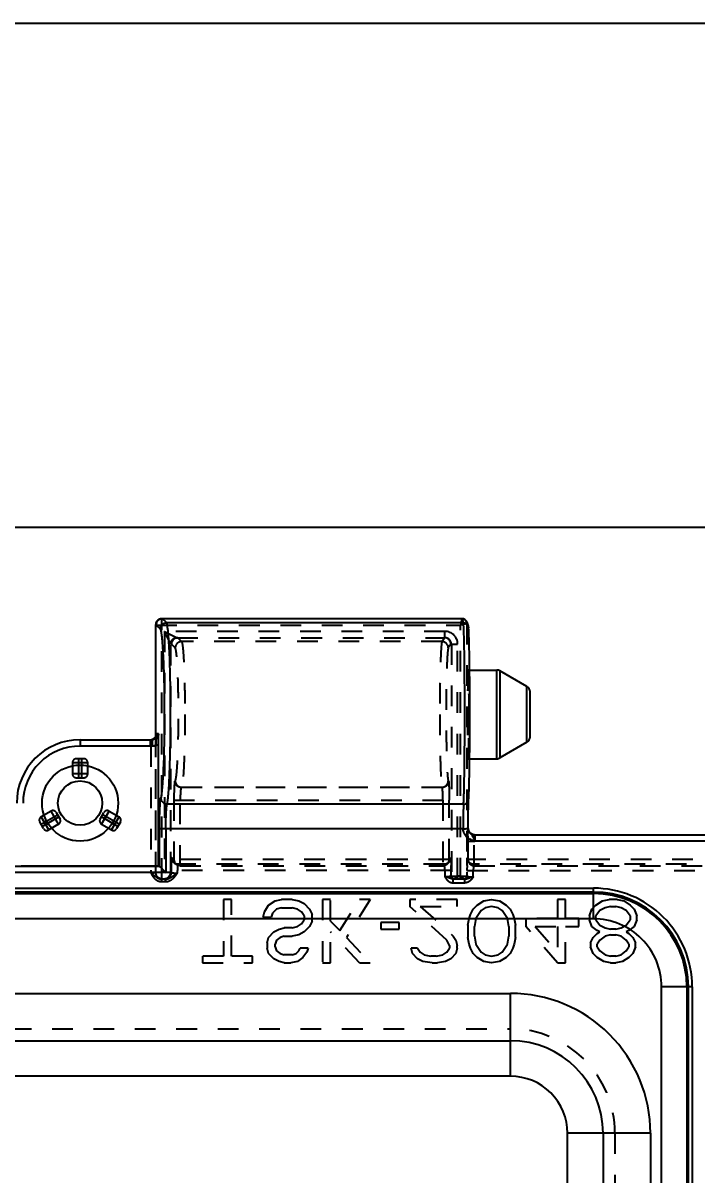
# Model space of a CAD drawing. Header units: millimetres. Extents: x 564 to 2602, y -1989 to 1042.
# Drawn here: x 732.8 to 785.9, y 102.4 to 193.3 of the extents above; entities that cross this region are included whole.
import ezdxf

# ---------------------------------------------------------------- set-up
doc = ezdxf.new("R2010")
doc.units = ezdxf.units.MM
doc.header["$LTSCALE"] = 16.335
doc.header["$PDMODE"] = 3
doc.header["$PDSIZE"] = 0.3125
doc.linetypes.add('HIDDEN', pattern=[0.2, 0.1, -0.1])
doc.layers.get('0').update_dxf_attribs({"linetype": 'CONTINUOUS'})
doc.layers.get('Defpoints').update_dxf_attribs({"linetype": 'CONTINUOUS'})
doc.layers.add('DEFAULT_2', color=8, linetype='HIDDEN')
doc.styles.get("Standard").update_dxf_attribs({"font": 'txt', "width": 0.8})
doc.dimstyles.get("Standard").update_dxf_attribs({"dimtxt": 0.15625, "dimasz": 0.1875, "dimexe": 0.125, "dimexo": 0.0625, "dimtad": 0, "dimtih": 1, "dimtoh": 1, "dimdsep": 46, "dimtxsty": 'Standard', "dimcen": 0.09, "dimadec": 0, "dimazin": 0, "dimtp": 0.01, "dimtm": 0.01, "dimtfac": 1, "dimtofl": 0, "dimtmove": 0, "dimatfit": 3, "dimfxl": 0, "dimtolj": 1, "dimarcsym": 0})

# ---------------------------------------------------------------- blocks, each defined once
blk = doc.blocks.new('*D2')
at = {"color": 6, "lineweight": -2}
for p, q in [((673.079, 117.248), (673.079, 153.494)), ((678.079, 153.494), (710.615, 153.494)), ((893.427, 153.494), (730.615, 153.494)), ((898.427, 117.248), (898.427, 153.494))]:
    blk.add_line(p, q, dxfattribs=at)
at = {"color": 6}
for points in [[(678.079, 154.327), (678.079, 152.661), (673.079, 153.494)], [(893.427, 154.327), (893.427, 152.661), (898.427, 153.494)]]:
    blk.add_solid(points, dxfattribs=at)
at = {"layer": 'Defpoints', "color": 0}
for p in [(673.079, 153.494), (673.079, 117.248), (898.427, 117.248)]:
    blk.add_point(p, dxfattribs=at)
at = {"color": 4, "insert": (720.615, 153.494), "char_height": 5, "attachment_point": 5}
blk.add_mtext('\\A1;225.35', dxfattribs=at)

msp = doc.modelspace()

# ---------------------------------------------------------------- linework, layer by layer
at = {"color": 7, "linetype": 'Continuous'}
for p, q in [((743.202, 145.796), (743.202, 136.996)), ((743.251, 145.796), (743.202, 145.796)), ((743.255, 145.794), (743.561, 145.489)), ((767.379, 146.293), (743.701, 146.296)), ((744.06, 145.988), (743.755, 146.293)), ((744.06, 145.988), (767.481, 145.988)), ((767.379, 146.293), (767.481, 145.988)), ((767.759, 146.02), (767.86, 145.715)), ((767.977, 142.248), (770.119, 142.248)), ((770.119, 135.248), (770.119, 142.248)), ((770.369, 142.181), (770.369, 135.315)), ((772.503, 140.949), (770.369, 142.181)), ((772.503, 136.547), (772.503, 140.949)), ((772.753, 136.98), (772.753, 140.516)), ((743.28, 137.248), (743.449, 137.248)), ((743.449, 126.79), (743.449, 137.248)), ((737.253, 136.748), (737.253, 136.248)), ((737.253, 136.748), (742.951, 136.748)), ((742.951, 136.248), (742.951, 136.748)), ((772.503, 136.547), (770.369, 135.315)), ((742.951, 136.248), (737.253, 136.248)), ((767.977, 135.248), (770.119, 135.248)), ((767.899, 132.024), (767.899, 132.028)), ((767.501, 131.669), (744.118, 131.669)), ((743.516, 126.765), (743.516, 129.717)), ((767.468, 129.717), (743.516, 129.717)), ((744.015, 129.717), (744.015, 126.265)), ((767.87, 129.702), (767.868, 129.744)), ((767.946, 129.477), (767.899, 129.571)), ((768.02, 129.387), (767.946, 129.477)), ((768.12, 129.313), (768.02, 129.387)), ((768.242, 129.264), (768.12, 129.313)), ((768.366, 129.248), (768.242, 129.264)), ((768.364, 129.248), (803.641, 129.248)), ((804.139, 128.748), (768.383, 128.748)), ((682.753, 126.765), (743.515, 126.765)), ((732.608, 126.79), (743.449, 126.79)), ((743.449, 126.809), (743.515, 126.765)), ((744.015, 126.265), (682.753, 126.265)), ((682.753, 125.033), (777.753, 125.033)), ((777.753, 124.733), (682.753, 124.733)), ((682.753, 124.611), (777.753, 124.611)), ((777.753, 122.614), (777.753, 125.033)), ((777.753, 122.614), (682.753, 122.614)), ((783.119, 12.248), (783.119, 117.248)), ((785.537, 117.248), (783.119, 117.248)), ((785.116, 117.248), (785.116, 12.248)), ((785.238, 12.248), (785.238, 117.248)), ((785.537, 117.248), (785.537, 12.248)), ((689.303, 116.736), (771.203, 116.736)), ((771.203, 110.198), (771.203, 116.736)), ((689.303, 113), (771.203, 113)), ((771.203, 110.198), (689.303, 110.198)), ((775.703, 23.798), (775.703, 105.698)), ((782.241, 105.698), (775.703, 105.698)), ((778.505, 105.698), (778.505, 23.798)), ((782.241, 105.698), (782.241, 23.798))]:
    msp.add_line(p, q, dxfattribs=at)
msp.add_lwpolyline([(634.203, 193.293), (1256.991, 193.293), (1256.991, -60.969), (634.203, -60.969)], close=True)
for points in [[(767.868, 129.744), (767.87, 130.536), (767.875, 131.068), (767.882, 131.492), (767.889, 131.798), (767.897, 131.985), (767.899, 132.024)], [(767.898, 129.573), (767.876, 129.651), (767.875, 129.656)]]:
    msp.add_lwpolyline(points, dxfattribs=at)
for radius in [3, 1.75]:
    msp.add_circle((737.253, 131.748), radius, dxfattribs=at)
for centre, radius, start, end in [((743.702, 145.796), 0.5, 112.55851, 180.01407), ((743.751, 145.796), 0.5, 90.04218, 180.04156), ((767.377, 145.894), 0.402, 18.33197, 30.99404), ((767.479, 145.588), 0.402, 18.36792, 29.24177), ((401.199, 138.76), 366.796, 359.44431, 0.50332), ((770.119, 141.748), 0.5, 60, 90), ((772.253, 140.516), 0.5, 0, 59.99503), ((742.701, 137.263), 0.579, 354.17465, 358.58759), ((737.253, 131.748), 5, 90, 180), ((742.688, 137.264), 0.592, 350.65654, 354.18136), ((772.253, 136.98), 0.5, 300.00497, 0), ((737.253, 131.748), 4.5, 89.99951, 180.00049), ((770.119, 135.748), 0.5, 270, 300), ((768.391, 129.746), 0.523, 190.20147, 206.37113), ((777.753, 117.248), 7.785, 359.99994, 90.00006), ((777.753, 117.248), 7.485, 0, 90), ((777.753, 117.248), 7.363, 0, 90), ((777.753, 117.248), 5.366, 359.99993, 90.00007), ((771.203, 105.698), 11.038, 359.99965, 90.00035), ((771.203, 105.698), 7.302, 0, 90), ((771.203, 105.698), 4.5, 359.99994, 90.00006)]:
    msp.add_arc(centre, radius, start, end, dxfattribs=at)
for points in [[(743.701, 146.296), (743.636, 146.296), (743.57, 146.283), (743.51, 146.258)], [(743.755, 146.293), (743.691, 146.293), (743.626, 146.28), (743.567, 146.256)], [(767.525, 146.268), (767.478, 146.286), (767.428, 146.296), (767.378, 146.296)], [(767.591, 146.233), (767.528, 146.272), (767.452, 146.293), (767.379, 146.293)], [(767.722, 146.101), (767.69, 146.154), (767.643, 146.201), (767.591, 146.233)], [(743.244, 137.062), (743.268, 137.121), (743.28, 137.185), (743.28, 137.248)], [(743.449, 136.38), (743.3, 136.295), (743.123, 136.248), (742.951, 136.248)], [(742.969, 136.785), (743.034, 136.812), (743.094, 136.853), (743.142, 136.903)], [(743.142, 136.903), (743.185, 136.949), (743.221, 137.004), (743.244, 137.062)]]:
    msp.add_open_spline(points, degree=3, dxfattribs=at)
for points, knots in [([(743.561, 145.489), (743.561, 145.551), (743.589, 145.681), (743.697, 145.852), (743.868, 145.959), (743.997, 145.988), (744.06, 145.988)], [0, 0, 0, 0, 0.242398, 0.500009, 0.757615, 1, 1, 1, 1]), ([(743.561, 145.488), (743.576, 145.473), (743.6, 145.413), (743.629, 145.301), (743.658, 145.135), (743.687, 144.919), (743.714, 144.653), (743.752, 144.206), (743.794, 143.543), (743.834, 142.636), (743.865, 141.604), (743.886, 140.48), (743.9, 138.904), (743.893, 137.33), (743.863, 135.809), (743.831, 134.785), (743.79, 133.89), (743.743, 133.149), (743.69, 132.589), (743.647, 132.278), (743.619, 132.158)], [0, 0, 0, 0, 0.005004, 0.013743, 0.026303, 0.042653, 0.062711, 0.086306, 0.14332, 0.211975, 0.290032, 0.375043, 0.464251, 0.643801, 0.728359, 0.805801, 0.873606, 0.929683, 0.972211, 1, 1, 1, 1]), ([(744.395, 138.748), (744.395, 139.204), (744.391, 140.1), (744.373, 141.403), (744.343, 142.612), (744.304, 143.68), (744.261, 144.466), (744.222, 144.997), (744.193, 145.313), (744.163, 145.57), (744.132, 145.767), (744.101, 145.899), (744.077, 145.969), (744.06, 145.988)], [0, 0, 0, 0, 0.188422, 0.370206, 0.538575, 0.687664, 0.812099, 0.863669, 0.907508, 0.94327, 0.970649, 0.989506, 1, 1, 1, 1]), ([(767.512, 145.644), (767.508, 145.722), (767.502, 145.823), (767.49, 145.938), (767.485, 145.975), (767.481, 145.988)], [0, 0, 0, 0, 0.67489, 0.881518, 1, 1, 1, 1]), ([(767.481, 145.988), (767.551, 145.988), (767.693, 145.95), (767.795, 145.845), (767.83, 145.785)], [0, 0, 0, 0, 0.500351, 1, 1, 1, 1]), ([(767.501, 131.669), (767.509, 131.785), (767.523, 132.077), (767.548, 132.879), (767.57, 134.239), (767.589, 136.191), (767.596, 138.413), (767.592, 140.67), (767.577, 142.724), (767.552, 144.359), (767.53, 145.284), (767.512, 145.644)], [0, 0, 0, 0, 0.024964, 0.062715, 0.172203, 0.316955, 0.481705, 0.649074, 0.801406, 0.922638, 1, 1, 1, 1]), ([(767.759, 146.02), (767.741, 146.074), (767.68, 146.178), (767.58, 146.246), (767.525, 146.268)], [0, 0, 0, 0, 0.488194, 1, 1, 1, 1]), ([(767.98, 141.982), (767.976, 142.46), (767.968, 143.141), (767.952, 143.996), (767.94, 144.514), (767.927, 144.939), (767.913, 145.266), (767.897, 145.514), (767.881, 145.655), (767.86, 145.715)], [0, 0, 0, 0, 0.384065, 0.546682, 0.686105, 0.800231, 0.887677, 0.948884, 1, 1, 1, 1]), ([(744.118, 131.669), (744.144, 131.789), (744.185, 132.096), (744.236, 132.648), (744.281, 133.373), (744.321, 134.251), (744.353, 135.258), (744.386, 136.771), (744.395, 137.946), (744.395, 138.748)], [0, 0, 0, 0, 0.052042, 0.130836, 0.234253, 0.359447, 0.50289, 0.660473, 1, 1, 1, 1]), ([(743.28, 137.248), (743.274, 137.221), (743.267, 137.159), (743.259, 137.097), (743.256, 137.062)], [0, 0, 0, 0, 0.439046, 1, 1, 1, 1]), ([(743.449, 137.187), (743.435, 137.07), (743.315, 136.837), (743.069, 136.748), (742.951, 136.748)], [0, 0, 0, 0, 0.500312, 1, 1, 1, 1]), ([(767.899, 132.028), (767.911, 132.178), (767.927, 132.559), (767.948, 133.247), (767.964, 134.156), (767.973, 134.832), (767.977, 135.202)], [0, 0, 0, 0, 0.141357, 0.360825, 0.650499, 1, 1, 1, 1]), ([(743.516, 129.717), (743.516, 129.994), (743.521, 130.516), (743.537, 131.139), (743.558, 131.57), (743.575, 131.82), (743.594, 132.01), (743.609, 132.116), (743.619, 132.157)], [0, 0, 0, 0, 0.339463, 0.640477, 0.765621, 0.869121, 0.947943, 1, 1, 1, 1]), ([(743.619, 132.157), (743.62, 132.033), (743.707, 131.833), (743.927, 131.699), (744.055, 131.67), (744.118, 131.669)], [0, 0, 0, 0, 0.491914, 0.753186, 1, 1, 1, 1]), ([(767.502, 131.669), (767.599, 131.669), (767.797, 131.742), (767.89, 131.931), (767.899, 132.024)], [0, 0, 0, 0, 0.508776, 1, 1, 1, 1]), ([(744.015, 129.717), (744.015, 129.938), (744.02, 130.356), (744.037, 130.854), (744.058, 131.199), (744.074, 131.399), (744.093, 131.551), (744.108, 131.636), (744.118, 131.669)], [0, 0, 0, 0, 0.339177, 0.639963, 0.764713, 0.867992, 0.94723, 1, 1, 1, 1]), ([(767.501, 131.669), (767.492, 131.585), (767.485, 131.351), (767.475, 130.921), (767.469, 130.355), (767.468, 129.938), (767.468, 129.717)], [0, 0, 0, 0, 0.130266, 0.358946, 0.660226, 1, 1, 1, 1]), ([(767.776, 129.057), (767.684, 129.14), (767.537, 129.345), (767.464, 129.593), (767.468, 129.717)], [0, 0, 0, 0, 0.500155, 1, 1, 1, 1]), ([(767.468, 129.717), (767.519, 129.721), (767.593, 129.725), (767.687, 129.731), (767.747, 129.734), (767.796, 129.737), (767.829, 129.739), (767.849, 129.741), (767.859, 129.742), (767.864, 129.743), (767.868, 129.743), (767.868, 129.744)], [0, 0, 0, 0, 0.381318, 0.554558, 0.705901, 0.830148, 0.922432, 0.955512, 0.979564, 0.994386, 1, 1, 1, 1]), ([(768.383, 128.748), (768.271, 128.769), (768.061, 128.866), (767.861, 128.981), (767.776, 129.057)], [0, 0, 0, 0, 0.500371, 1, 1, 1, 1]), ([(767.922, 129.513), (767.93, 129.498), (767.964, 129.438), (768.007, 129.385), (768.041, 129.347)], [0, 0, 0, 0, 0.256531, 1, 1, 1, 1]), ([(768.041, 129.347), (768.051, 129.336), (768.091, 129.293), (768.133, 129.251), (768.16, 129.217)], [0, 0, 0, 0, 0.262865, 1, 1, 1, 1]), ([(768.16, 129.217), (768.17, 129.205), (768.207, 129.155), (768.237, 129.101), (768.26, 129.06)], [0, 0, 0, 0, 0.24336, 1, 1, 1, 1]), ([(768.26, 129.06), (768.286, 129.013), (768.339, 128.913), (768.369, 128.804), (768.383, 128.748)], [0, 0, 0, 0, 0.484328, 1, 1, 1, 1]), ([(768.366, 129.248), (768.367, 129.248), (768.369, 129.244), (768.371, 129.233), (768.374, 129.204), (768.376, 129.159), (768.379, 129.097), (768.381, 129.023), (768.383, 128.905), (768.383, 128.812), (768.383, 128.748)], [0, 0, 0, 0, 0.005668, 0.020104, 0.076676, 0.169008, 0.293191, 0.444512, 0.617326, 1, 1, 1, 1]), ([(743.515, 126.765), (743.536, 126.746), (743.596, 126.683), (743.709, 126.572), (743.855, 126.425), (743.961, 126.319), (744.015, 126.265)], [0, 0, 0, 0, 0.117854, 0.367048, 0.673232, 1, 1, 1, 1])]:
    msp.add_open_spline(points, degree=3, knots=knots, dxfattribs=at)
at = {"layer": 'DEFAULT_2', "color": 8, "linetype": 'HIDDEN'}
for p, q in [((743.251, 145.796), (767.261, 145.796)), ((743.701, 125.779), (743.701, 146.296)), ((767.761, 145.896), (767.261, 145.796)), ((767.261, 125.789), (767.261, 145.796)), ((767.779, 145.894), (767.759, 146.02)), ((767.759, 146.02), (767.759, 146.02)), ((767.761, 145.896), (767.77, 125.961)), ((767.761, 145.896), (767.778, 145.896)), ((767.881, 145.588), (767.779, 145.894)), ((767.86, 145.715), (767.881, 145.588)), ((767.86, 145.715), (767.86, 145.715)), ((743.9, 145.294), (743.9, 125.779)), ((766.035, 145.294), (743.9, 145.294)), ((744.399, 144.295), (743.9, 145.294)), ((744.9, 144.794), (766.035, 144.794)), ((744.959, 144.787), (745.256, 144.49)), ((765.798, 144.49), (765.996, 144.787)), ((766.035, 144.794), (766.035, 145.294)), ((744.399, 126.279), (744.399, 144.295)), ((744.402, 144.294), (744.453, 144.294)), ((744.757, 143.991), (744.453, 144.294)), ((765.798, 144.49), (745.256, 144.49)), ((766.5, 144.294), (766.298, 143.991)), ((766.5, 144.294), (767.035, 144.294)), ((766.536, 144.294), (766.536, 125.979)), ((767.035, 125.789), (767.035, 144.294)), ((767.875, 142.248), (767.977, 142.248)), ((742.778, 136.748), (742.778, 136.248)), ((743.202, 136.996), (743.202, 126.279)), ((742.831, 136.249), (742.831, 126.226)), ((743.231, 136.249), (742.951, 136.248)), ((743.231, 126.26), (743.231, 136.249)), ((736.653, 134.948), (736.653, 134.048)), ((736.653, 134.948), (737.853, 134.948)), ((737.553, 135.248), (736.953, 135.248)), ((737.153, 133.748), (737.153, 135.248)), ((737.353, 135.248), (737.353, 133.748)), ((737.853, 134.048), (737.853, 134.948)), ((767.875, 135.248), (767.977, 135.248)), ((737.853, 134.048), (736.653, 134.048)), ((736.953, 133.748), (737.553, 133.748)), ((744.757, 133.505), (744.728, 133.476)), ((745.256, 133.006), (745.227, 132.977)), ((765.818, 132.977), (745.227, 132.977)), ((745.256, 133.006), (765.798, 133.006)), ((765.798, 133.006), (765.818, 132.977)), ((766.298, 133.505), (766.317, 133.476)), ((744.653, 131.978), (744.653, 127.307)), ((744.653, 131.978), (766.367, 131.978)), ((745.152, 126.808), (745.152, 131.978)), ((765.867, 131.978), (765.867, 126.808)), ((766.367, 127.307), (766.367, 131.978)), ((767.899, 132.028), (767.901, 132.06)), ((734.961, 131.117), (734.181, 130.667)), ((735.561, 130.078), (734.961, 131.117)), ((735.371, 131.008), (735.671, 130.488)), ((738.835, 130.488), (739.135, 131.008)), ((738.944, 130.078), (739.544, 131.117)), ((739.544, 131.117), (740.327, 130.665)), ((734.372, 129.738), (734.072, 130.258)), ((734.172, 130.084), (735.471, 130.834)), ((734.781, 129.628), (734.181, 130.667)), ((734.272, 129.911), (735.571, 130.661)), ((735.561, 130.078), (734.781, 129.628)), ((740.237, 129.909), (738.935, 130.661)), ((738.944, 130.078), (739.727, 129.626)), ((740.337, 130.082), (739.035, 130.834)), ((739.727, 129.626), (740.327, 130.665)), ((740.437, 130.256), (740.137, 129.736)), ((767.866, 129.748), (767.863, 129.748)), ((767.868, 129.744), (767.868, 129.744)), ((767.87, 129.701), (767.876, 129.654)), ((767.845, 128.748), (767.845, 127.307)), ((767.845, 128.748), (768.383, 128.748)), ((768.345, 126.808), (768.345, 128.748)), ((744.482, 127.422), (744.653, 127.307)), ((766.367, 127.307), (744.653, 127.307)), ((766.367, 127.307), (766.481, 127.422)), ((767.788, 127.422), (767.845, 127.307)), ((808.453, 127.307), (767.845, 127.307)), ((744.428, 126.422), (744.428, 126.26)), ((766.517, 126.422), (744.428, 126.422)), ((744.704, 127.005), (744.875, 126.891)), ((744.927, 126.226), (744.927, 126.422)), ((745.152, 126.808), (744.981, 126.922)), ((765.981, 126.922), (744.981, 126.922)), ((745.152, 126.808), (765.867, 126.808)), ((765.981, 126.922), (765.867, 126.808)), ((766.018, 126.422), (766.018, 125.937)), ((766.335, 127.068), (766.221, 126.954)), ((766.517, 125.96), (766.517, 126.422)), ((767.77, 126.422), (808.453, 126.422)), ((767.898, 127.084), (767.841, 127.198)), ((768.27, 125.937), (768.27, 126.422)), ((768.345, 126.808), (768.288, 126.922)), ((807.953, 126.922), (768.288, 126.922)), ((768.345, 126.808), (807.953, 126.808)), ((743.231, 126.26), (743.202, 126.279)), ((744.399, 126.279), (743.202, 126.279)), ((743.424, 125.863), (743.453, 125.843)), ((743.73, 125.76), (743.701, 125.779)), ((743.701, 125.779), (743.9, 125.779)), ((743.703, 125.55), (743.703, 125.75)), ((743.981, 125.75), (743.703, 125.75)), ((743.703, 125.55), (743.981, 125.55)), ((743.9, 125.779), (743.928, 125.76)), ((743.981, 125.55), (743.981, 125.75)), ((744.399, 126.279), (744.428, 126.26)), ((766.517, 125.96), (766.536, 125.979)), ((766.683, 125.454), (766.683, 125.754)), ((767.605, 125.754), (766.683, 125.754)), ((766.683, 125.454), (767.605, 125.454)), ((766.717, 125.76), (766.736, 125.779)), ((767.261, 125.989), (767.035, 125.989)), ((767.035, 125.789), (767.261, 125.789)), ((767.561, 125.779), (767.57, 125.761)), ((767.605, 125.454), (767.605, 125.754)), ((767.761, 125.979), (767.77, 125.961)), ((748.568, 124.132), (748.568, 119.664)), ((749.193, 124.132), (748.568, 124.132)), ((749.193, 119.664), (749.193, 124.132)), ((751.797, 123.175), (752.11, 123.707)), ((752.11, 123.707), (752.63, 124.026)), ((752.63, 124.026), (753.151, 124.132)), ((753.985, 124.132), (753.151, 124.132)), ((753.985, 124.132), (754.505, 124.026)), ((754.505, 124.026), (754.922, 123.813)), ((754.922, 123.813), (755.339, 123.387)), ((756.38, 124.132), (756.38, 119.132)), ((757.005, 124.132), (756.38, 124.132)), ((757.005, 122.43), (757.005, 124.132)), ((757.735, 121.685), (759.297, 124.132)), ((760.13, 124.132), (758.255, 121.153)), ((760.13, 124.132), (759.297, 124.132)), ((763.255, 124.132), (763.255, 123.6)), ((767.005, 124.132), (763.255, 124.132)), ((767.005, 123.6), (767.005, 124.132)), ((768.255, 123.387), (768.568, 123.707)), ((768.568, 123.707), (769.089, 124.026)), ((769.089, 124.026), (769.714, 124.132)), ((769.714, 124.132), (770.339, 124.026)), ((770.339, 124.026), (770.86, 123.707)), ((770.86, 123.707), (771.172, 123.387)), ((774.922, 124.132), (774.922, 122.643)), ((775.547, 124.132), (774.922, 124.132)), ((775.547, 122.643), (775.547, 124.132)), ((777.63, 123.387), (777.943, 123.707)), ((777.943, 123.707), (778.464, 124.026)), ((778.464, 124.026), (778.985, 124.132)), ((779.61, 124.132), (778.985, 124.132)), ((779.61, 124.132), (780.13, 124.026)), ((780.13, 124.026), (780.651, 123.707)), ((780.651, 123.707), (780.964, 123.387)), ((751.693, 122.749), (751.797, 123.175)), ((751.693, 122.749), (752.318, 122.749)), ((752.422, 123.068), (752.318, 122.749)), ((752.735, 123.387), (752.422, 123.068)), ((753.151, 123.494), (752.735, 123.387)), ((753.151, 123.494), (753.985, 123.494)), ((754.401, 123.387), (753.985, 123.494)), ((754.714, 123.175), (754.401, 123.387)), ((754.922, 122.855), (754.714, 123.175)), ((754.922, 122.855), (754.922, 122.536)), ((755.339, 123.387), (755.547, 122.962)), ((755.547, 122.43), (755.547, 122.962)), ((766.172, 120.941), (763.255, 123.6)), ((764.089, 123.6), (766.693, 121.26)), ((764.089, 123.6), (767.005, 123.6)), ((767.943, 122.643), (768.047, 122.962)), ((768.047, 122.962), (768.255, 123.387)), ((768.88, 123.281), (768.464, 122.643)), ((769.193, 123.494), (768.88, 123.281)), ((769.714, 123.6), (769.193, 123.494)), ((770.235, 123.494), (769.714, 123.6)), ((770.547, 123.281), (770.235, 123.494)), ((770.964, 122.643), (770.547, 123.281)), ((771.172, 123.387), (771.38, 122.962)), ((771.38, 122.962), (771.485, 122.643)), ((777.422, 122.855), (777.63, 123.387)), ((777.422, 122.855), (777.422, 122.536)), ((778.255, 123.281), (777.943, 122.855)), ((777.943, 122.536), (777.943, 122.855)), ((778.672, 123.494), (778.255, 123.281)), ((779.089, 123.6), (778.672, 123.494)), ((779.089, 123.6), (779.505, 123.6)), ((779.922, 123.494), (779.505, 123.6)), ((780.339, 123.281), (779.922, 123.494)), ((780.651, 122.855), (780.339, 123.281)), ((780.651, 122.855), (780.651, 122.536)), ((780.964, 123.387), (781.172, 122.855)), ((781.172, 122.536), (781.172, 122.855)), ((752.526, 121.579), (752.943, 121.792)), ((752.943, 121.792), (753.36, 121.898)), ((753.985, 121.898), (753.36, 121.898)), ((753.985, 121.898), (754.401, 122.004)), ((754.401, 122.004), (754.714, 122.217)), ((754.714, 122.217), (754.922, 122.536)), ((755.339, 122.004), (754.922, 121.579)), ((755.547, 122.43), (755.339, 122.004)), ((757.005, 122.43), (757.735, 121.685)), ((760.964, 122.324), (760.964, 121.792)), ((762.422, 122.324), (760.964, 122.324)), ((760.964, 121.792), (762.422, 121.792)), ((762.422, 121.792), (762.422, 122.324)), ((767.839, 122.111), (767.943, 122.643)), ((767.839, 122.111), (767.839, 121.153)), ((768.464, 122.643), (768.36, 122.004)), ((768.36, 121.26), (768.36, 122.004)), ((771.068, 122.004), (770.964, 122.643)), ((771.068, 122.004), (771.068, 121.26)), ((771.485, 122.643), (771.589, 122.111)), ((771.589, 121.153), (771.589, 122.111)), ((772.422, 122.643), (772.422, 122.004)), ((774.922, 122.643), (772.422, 122.643)), ((774.922, 119.132), (772.422, 122.004)), ((773.151, 122.004), (774.922, 119.983)), ((773.151, 122.004), (774.922, 122.004)), ((774.922, 122.004), (774.922, 119.983)), ((776.589, 122.643), (775.547, 122.643)), ((775.547, 119.132), (775.547, 122.004)), ((775.547, 122.004), (776.589, 122.004)), ((776.589, 122.004), (776.589, 122.643)), ((777.63, 122.004), (777.422, 122.536)), ((778.047, 121.685), (777.63, 122.004)), ((777.943, 122.536), (778.255, 122.111)), ((778.255, 122.111), (778.672, 121.898)), ((778.672, 121.898), (779.089, 121.792)), ((779.505, 121.792), (779.089, 121.792)), ((779.505, 121.792), (779.922, 121.898)), ((779.922, 121.898), (780.339, 122.111)), ((780.339, 122.111), (780.651, 122.536)), ((780.964, 122.004), (780.547, 121.685)), ((781.172, 122.536), (780.964, 122.004)), ((752.005, 120.728), (752.11, 121.153)), ((752.11, 121.153), (752.526, 121.579)), ((752.735, 120.941), (752.63, 120.621)), ((753.047, 121.153), (752.735, 120.941)), ((753.36, 121.26), (753.047, 121.153)), ((753.36, 121.26), (753.985, 121.26)), ((754.505, 121.366), (753.985, 121.26)), ((754.922, 121.579), (754.505, 121.366)), ((757.005, 119.132), (757.005, 121.579)), ((759.297, 119.132), (757.005, 121.579)), ((758.255, 121.153), (760.13, 119.132)), ((766.38, 120.515), (766.172, 120.941)), ((766.693, 121.26), (766.901, 120.941)), ((766.901, 120.941), (767.005, 120.515)), ((767.943, 120.621), (767.839, 121.153)), ((768.36, 121.26), (768.464, 120.621)), ((770.964, 120.621), (771.068, 121.26)), ((771.589, 121.153), (771.485, 120.621)), ((777.526, 120.728), (777.735, 121.153)), ((777.735, 121.153), (778.047, 121.472)), ((778.255, 121.579), (778.047, 121.685)), ((778.047, 121.472), (778.255, 121.579)), ((778.255, 120.941), (778.047, 120.621)), ((778.672, 121.26), (778.255, 120.941)), ((779.089, 121.366), (778.672, 121.26)), ((779.089, 121.366), (779.505, 121.366)), ((779.922, 121.26), (779.505, 121.366)), ((780.339, 120.941), (779.922, 121.26)), ((780.547, 121.685), (780.339, 121.579)), ((780.339, 121.579), (780.547, 121.472)), ((780.547, 120.621), (780.339, 120.941)), ((780.547, 121.472), (780.86, 121.153)), ((780.86, 121.153), (781.068, 120.728)), ((752.005, 120.728), (752.005, 120.302)), ((752.11, 119.877), (752.005, 120.302)), ((752.63, 120.409), (752.63, 120.621)), ((752.63, 120.409), (752.735, 120.09)), ((752.735, 120.09), (753.047, 119.877)), ((754.297, 119.877), (754.505, 120.09)), ((754.505, 120.09), (754.61, 120.302)), ((755.235, 120.302), (754.61, 120.302)), ((755.13, 119.983), (754.818, 119.558)), ((755.235, 120.302), (755.13, 119.983)), ((763.464, 119.877), (763.36, 120.302)), ((763.88, 120.302), (763.36, 120.302)), ((763.88, 120.302), (764.089, 119.983)), ((764.089, 119.983), (764.401, 119.77)), ((765.86, 119.77), (766.172, 119.983)), ((766.172, 119.983), (766.38, 120.302)), ((766.38, 120.515), (766.38, 120.302)), ((767.005, 120.302), (766.901, 119.877)), ((767.005, 120.302), (767.005, 120.515)), ((768.047, 120.302), (767.943, 120.621)), ((768.255, 119.877), (768.047, 120.302)), ((768.464, 120.621), (768.88, 119.983)), ((768.88, 119.983), (769.193, 119.77)), ((770.235, 119.77), (770.547, 119.983)), ((770.547, 119.983), (770.964, 120.621)), ((771.38, 120.302), (771.172, 119.877)), ((771.485, 120.621), (771.38, 120.302)), ((777.526, 120.728), (777.526, 120.409)), ((777.735, 119.877), (777.526, 120.409)), ((778.047, 120.409), (778.047, 120.621)), ((778.047, 120.409), (778.255, 120.09)), ((778.255, 120.09), (778.672, 119.77)), ((779.922, 119.77), (780.339, 120.09)), ((780.339, 120.09), (780.547, 120.409)), ((780.547, 120.621), (780.547, 120.409)), ((781.068, 120.409), (780.86, 119.877)), ((781.068, 120.409), (781.068, 120.728)), ((746.901, 119.664), (746.901, 119.132)), ((748.568, 119.664), (746.901, 119.664)), ((746.901, 119.132), (750.86, 119.132)), ((750.86, 119.664), (749.193, 119.664)), ((750.86, 119.132), (750.86, 119.664)), ((752.526, 119.451), (752.11, 119.877)), ((752.943, 119.238), (752.526, 119.451)), ((753.36, 119.132), (752.943, 119.238)), ((753.047, 119.877), (753.36, 119.77)), ((753.985, 119.77), (753.36, 119.77)), ((753.36, 119.132), (753.88, 119.132)), ((754.401, 119.238), (753.88, 119.132)), ((753.985, 119.77), (754.297, 119.877)), ((754.818, 119.558), (754.401, 119.238)), ((756.38, 119.132), (757.005, 119.132)), ((759.297, 119.132), (760.13, 119.132)), ((763.88, 119.451), (763.464, 119.877)), ((764.297, 119.238), (763.88, 119.451)), ((765.026, 119.132), (764.297, 119.238)), ((764.401, 119.77), (764.922, 119.664)), ((765.339, 119.664), (764.922, 119.664)), ((765.026, 119.132), (765.443, 119.132)), ((765.339, 119.664), (765.86, 119.77)), ((766.068, 119.238), (765.443, 119.132)), ((766.485, 119.451), (766.068, 119.238)), ((766.901, 119.877), (766.485, 119.451)), ((768.568, 119.558), (768.255, 119.877)), ((769.089, 119.238), (768.568, 119.558)), ((769.714, 119.132), (769.089, 119.238)), ((769.193, 119.77), (769.714, 119.664)), ((769.714, 119.664), (770.235, 119.77)), ((770.339, 119.238), (769.714, 119.132)), ((770.86, 119.558), (770.339, 119.238)), ((771.172, 119.877), (770.86, 119.558)), ((774.922, 119.132), (775.547, 119.132)), ((778.047, 119.558), (777.735, 119.877)), ((778.568, 119.238), (778.047, 119.558)), ((779.089, 119.132), (778.568, 119.238)), ((778.672, 119.77), (779.089, 119.664)), ((779.505, 119.664), (779.089, 119.664)), ((779.089, 119.132), (779.505, 119.132)), ((779.505, 119.664), (779.922, 119.77)), ((780.026, 119.238), (779.505, 119.132)), ((780.547, 119.558), (780.026, 119.238)), ((780.86, 119.877), (780.547, 119.558)), ((689.303, 113.934), (771.203, 113.934)), ((779.439, 105.698), (779.439, 46.407))]:
    msp.add_line(p, q, dxfattribs=at)
msp.add_lwpolyline([(743.231, 136.249), (743.234, 136.537), (743.244, 136.859), (743.26, 137.074), (743.273, 137.168)], dxfattribs=at)
for centre, radius, start, end in [((767.362, 145.897), 0.399, 17.43734, 90.04203), ((767.378, 145.896), 0.4, 30.99404, 90.01587), ((767.378, 145.896), 0.4, 359.97595, 18.33197), ((744.954, 144.294), 0.5, 94.898, 179.95508), ((744.946, 144.444), 0.35, 89.99582, 95.81219), ((744.861, 144.089), 0.704, 82.00699, 85.91597), ((766.09, 144.157), 0.637, 94.28677, 98.42022), ((766.005, 144.397), 0.397, 84.58636, 90.00099), ((766.035, 144.294), 1, 0.03552, 90.02424), ((766.035, 144.293), 0.5, 0.04954, 90.05046), ((766, 144.294), 0.5, 0.02883, 85.16817), ((765.797, 143.989), 0.501, 0.14771, 89.89926), ((758.884, 136.256), 15.654, 179.01043, 179.53211), ((757.63, 136.265), 14.399, 179.5279, 180.06465), ((751.387, 136.48), 8.153, 177.26238, 177.73144), ((742.778, 137.25), 1.002, 270.00182, 273.02657), ((736.953, 134.948), 0.3, 90, 180), ((737.553, 134.948), 0.3, 0, 90), ((736.953, 134.048), 0.3, 180, 270), ((737.553, 134.048), 0.3, 270, 0), ((765.797, 133.506), 0.501, 270.10103, 359.85258), ((735.111, 130.858), 0.3, 30, 120), ((739.394, 130.858), 0.3, 60, 150), ((734.331, 130.408), 0.3, 120, 210), ((735.411, 130.338), 0.3, 300, 30), ((739.094, 130.338), 0.3, 150, 240), ((740.177, 130.406), 0.3, 330, 60), ((734.631, 129.888), 0.3, 210, 300), ((739.877, 129.886), 0.3, 240, 330), ((822.49, 128.749), 54.644, 179.59714, 180.00147), ((768.303, 129.748), 0.441, 180.07171, 186.09941), ((768.356, 129.754), 0.494, 186.07391, 191.46751), ((768.399, 129.763), 0.537, 191.48374, 207.06446), ((768.325, 129.71), 0.446, 221.43932, 229.75314), ((768.38, 129.792), 0.545, 244.91094, 251.02453), ((745.026, 127.438), 0.545, 197.11281, 202.39193), ((745.152, 127.306), 0.499, 179.87876, 236.31359), ((765.868, 127.307), 0.499, 269.92152, 0.07848), ((768.33, 127.438), 0.544, 194.85564, 206.13562), ((740.336, 126.431), 26.181, 359.98031, 0.84207), ((822.311, 126.424), 54.54, 179.58777, 180.00152), ((768.312, 127.429), 0.523, 206.11518, 212.72038), ((768.278, 127.407), 0.483, 212.69683, 220.53514), ((768.345, 127.307), 0.5, 206.57267, 270.04249), ((768.249, 127.382), 0.444, 220.57914, 226.05591), ((743.7, 126.277), 0.498, 225.00427, 247.54538), ((743.898, 126.28), 0.501, 270.14722, 359.89946), ((766.717, 125.961), 0.2, 180.08418, 269.91583), ((766.736, 125.979), 0.2, 180.06646, 269.93354), ((767.561, 125.979), 0.2, 270.0092, 359.96461), ((767.57, 125.961), 0.2, 270.02745, 359.94497), ((771.203, 105.698), 8.236, 0, 90)]:
    msp.add_arc(centre, radius, start, end, dxfattribs=at)
for points, knots in [([(767.361, 146.296), (767.362, 146.296), (767.359, 146.291), (767.36, 146.285), (767.356, 146.272), (767.353, 146.256), (767.349, 146.235), (767.342, 146.198), (767.331, 146.144), (767.316, 146.069), (767.299, 145.984), (767.281, 145.891), (767.268, 145.828), (767.261, 145.796)], [0, 0, 0, 0, 0.004862, 0.019502, 0.043715, 0.077277, 0.119801, 0.170759, 0.295849, 0.447634, 0.620259, 0.807095, 1, 1, 1, 1]), ([(767.901, 132.06), (767.91, 132.184), (767.925, 132.499), (767.943, 133.068), (767.959, 133.819), (767.978, 135.11), (767.992, 136.96), (767.996, 138.907), (767.991, 140.505), (767.984, 141.646), (767.973, 142.693), (767.96, 143.613), (767.946, 144.287), (767.933, 144.74), (767.924, 145.01), (767.914, 145.23), (767.904, 145.397), (767.894, 145.511), (767.887, 145.569), (767.881, 145.588)], [0, 0, 0, 0, 0.027504, 0.070003, 0.126102, 0.194035, 0.356332, 0.536213, 0.625591, 0.710755, 0.788962, 0.857711, 0.914793, 0.938364, 0.958367, 0.974647, 0.987062, 0.995529, 1, 1, 1, 1]), ([(743.9, 145.294), (743.998, 145.246), (744.143, 145.172), (744.337, 145.075), (744.478, 145.005), (744.593, 144.947), (744.681, 144.903), (744.743, 144.872), (744.799, 144.844), (744.841, 144.823), (744.869, 144.809), (744.884, 144.801), (744.894, 144.797), (744.899, 144.794), (744.9, 144.794)], [0, 0, 0, 0, 0.293105, 0.437822, 0.579808, 0.71699, 0.782456, 0.844583, 0.901976, 0.951059, 0.970662, 0.98594, 0.996015, 1, 1, 1, 1]), ([(744.708, 144.756), (744.619, 144.719), (744.459, 144.589), (744.399, 144.392), (744.399, 144.295)], [0, 0, 0, 0, 0.500264, 1, 1, 1, 1]), ([(744.402, 144.294), (744.402, 144.357), (744.43, 144.487), (744.537, 144.658), (744.708, 144.766), (744.837, 144.794), (744.9, 144.794)], [0, 0, 0, 0, 0.242597, 0.500192, 0.757648, 1, 1, 1, 1]), ([(745.256, 144.49), (745.193, 144.49), (745.063, 144.461), (744.893, 144.354), (744.785, 144.183), (744.757, 144.053), (744.757, 143.991)], [0, 0, 0, 0, 0.242384, 0.499989, 0.757601, 1, 1, 1, 1]), ([(744.757, 133.505), (744.77, 133.518), (744.789, 133.569), (744.813, 133.665), (744.836, 133.808), (744.86, 133.994), (744.883, 134.223), (744.913, 134.607), (744.946, 135.176), (744.977, 135.95), (745, 136.825), (745.014, 137.769), (745.019, 138.748), (745.014, 139.727), (745, 140.671), (744.977, 141.546), (744.946, 142.32), (744.913, 142.889), (744.883, 143.273), (744.86, 143.502), (744.836, 143.688), (744.813, 143.831), (744.789, 143.926), (744.77, 143.977), (744.757, 143.991)], [0, 0, 0, 0, 0.005337, 0.014817, 0.028518, 0.046389, 0.068329, 0.094124, 0.15631, 0.23084, 0.314992, 0.405809, 0.5, 0.59419, 0.685007, 0.769161, 0.84369, 0.905874, 0.931668, 0.953607, 0.971478, 0.985178, 0.99466, 1, 1, 1, 1]), ([(745.256, 144.49), (745.269, 144.475), (745.288, 144.419), (745.312, 144.315), (745.336, 144.158), (745.359, 143.955), (745.382, 143.704), (745.412, 143.283), (745.445, 142.66), (745.476, 141.812), (745.499, 140.854), (745.513, 139.82), (745.517, 139.11), (745.517, 138.748)], [0, 0, 0, 0, 0.010459, 0.029299, 0.056669, 0.092428, 0.136266, 0.187838, 0.312282, 0.461383, 0.629765, 0.811564, 1, 1, 1, 1]), ([(765.798, 144.49), (765.788, 144.474), (765.777, 144.419), (765.76, 144.314), (765.745, 144.158), (765.729, 143.954), (765.714, 143.703), (765.694, 143.282), (765.672, 142.659), (765.651, 141.811), (765.636, 140.853), (765.627, 139.82), (765.625, 139.109), (765.625, 138.748)], [0, 0, 0, 0, 0.009909, 0.028503, 0.055749, 0.091446, 0.135266, 0.186856, 0.31142, 0.460703, 0.629301, 0.811328, 1, 1, 1, 1]), ([(766.298, 143.991), (766.289, 143.975), (766.277, 143.925), (766.26, 143.83), (766.245, 143.689), (766.229, 143.503), (766.214, 143.274), (766.194, 142.889), (766.172, 142.32), (766.151, 141.546), (766.136, 140.671), (766.126, 139.727), (766.123, 138.748), (766.126, 137.769), (766.136, 136.825), (766.151, 135.95), (766.172, 135.175), (766.194, 134.606), (766.214, 134.222), (766.229, 133.993), (766.245, 133.807), (766.26, 133.666), (766.277, 133.57), (766.289, 133.52), (766.298, 133.505)], [0, 0, 0, 0, 0.005115, 0.014354, 0.027861, 0.045665, 0.067584, 0.093392, 0.155677, 0.230311, 0.314638, 0.405624, 0.499999, 0.594373, 0.68536, 0.769687, 0.844321, 0.906607, 0.932415, 0.954335, 0.972139, 0.985646, 0.994885, 1, 1, 1, 1]), ([(767.875, 142.248), (767.873, 142.248), (767.871, 142.24), (767.868, 142.229), (767.865, 142.207), (767.861, 142.163), (767.856, 142.086), (767.851, 141.971), (767.845, 141.825), (767.84, 141.649), (767.836, 141.445), (767.83, 141.123), (767.823, 140.668), (767.818, 140.07), (767.814, 139.422), (767.814, 138.975), (767.814, 138.748)], [0, 0, 0, 0, 0.001483, 0.005202, 0.011272, 0.019696, 0.043558, 0.07664, 0.118602, 0.169021, 0.227461, 0.293351, 0.444754, 0.617504, 0.805192, 1, 1, 1, 1]), ([(767.936, 138.748), (767.936, 138.975), (767.935, 139.422), (767.932, 140.07), (767.926, 140.668), (767.92, 141.123), (767.914, 141.445), (767.909, 141.649), (767.904, 141.825), (767.899, 141.971), (767.893, 142.086), (767.889, 142.163), (767.884, 142.207), (767.881, 142.229), (767.879, 142.24), (767.877, 142.248), (767.875, 142.248)], [0, 0, 0, 0, 0.194808, 0.382496, 0.555246, 0.706649, 0.772539, 0.830979, 0.881398, 0.92336, 0.956442, 0.980304, 0.988728, 0.994798, 0.998517, 1, 1, 1, 1]), ([(745.517, 138.748), (745.517, 138.386), (745.513, 137.675), (745.499, 136.642), (745.476, 135.683), (745.445, 134.836), (745.412, 134.212), (745.382, 133.792), (745.359, 133.541), (745.336, 133.337), (745.312, 133.181), (745.288, 133.076), (745.269, 133.021), (745.256, 133.006)], [0, 0, 0, 0, 0.188442, 0.370245, 0.538632, 0.687734, 0.812178, 0.863748, 0.907584, 0.943341, 0.970709, 0.989546, 1, 1, 1, 1]), ([(765.625, 138.748), (765.625, 138.386), (765.627, 137.676), (765.636, 136.642), (765.651, 135.684), (765.672, 134.837), (765.694, 134.213), (765.714, 133.792), (765.729, 133.541), (765.745, 133.337), (765.76, 133.181), (765.777, 133.077), (765.788, 133.022), (765.798, 133.006)], [0, 0, 0, 0, 0.188677, 0.37071, 0.539312, 0.688597, 0.81316, 0.864749, 0.908567, 0.944262, 0.971505, 0.990096, 1, 1, 1, 1]), ([(767.814, 138.748), (767.814, 138.52), (767.814, 138.074), (767.818, 137.426), (767.823, 136.828), (767.83, 136.373), (767.836, 136.051), (767.84, 135.847), (767.845, 135.671), (767.851, 135.525), (767.856, 135.409), (767.861, 135.333), (767.865, 135.289), (767.868, 135.267), (767.871, 135.256), (767.873, 135.248), (767.875, 135.248)], [0, 0, 0, 0, 0.194808, 0.382496, 0.555246, 0.706649, 0.772539, 0.830979, 0.881398, 0.92336, 0.956442, 0.980304, 0.988728, 0.994798, 0.998517, 1, 1, 1, 1]), ([(767.875, 135.248), (767.877, 135.248), (767.879, 135.256), (767.881, 135.267), (767.884, 135.289), (767.889, 135.333), (767.893, 135.409), (767.899, 135.525), (767.904, 135.671), (767.909, 135.847), (767.914, 136.051), (767.92, 136.373), (767.926, 136.828), (767.932, 137.426), (767.935, 138.074), (767.936, 138.52), (767.936, 138.748)], [0, 0, 0, 0, 0.001483, 0.005202, 0.011272, 0.019696, 0.043558, 0.07664, 0.118602, 0.169021, 0.227461, 0.293351, 0.444754, 0.617504, 0.805192, 1, 1, 1, 1]), ([(743.273, 137.168), (743.265, 137.122), (743.239, 137.031), (743.169, 136.912), (743.081, 136.812), (742.985, 136.731), (742.903, 136.641), (742.86, 136.523), (742.839, 136.391), (742.833, 136.298), (742.831, 136.249)], [0, 0, 0, 0, 0.132595, 0.263712, 0.391363, 0.510883, 0.621139, 0.733399, 0.861244, 1, 1, 1, 1]), ([(743.24, 136.802), (743.24, 136.781), (743.236, 136.689), (743.234, 136.597), (743.233, 136.527)], [0, 0, 0, 0, 0.232762, 1, 1, 1, 1]), ([(743.256, 137.062), (743.255, 137.049), (743.249, 136.984), (743.246, 136.92), (743.243, 136.869)], [0, 0, 0, 0, 0.213155, 1, 1, 1, 1]), ([(744.728, 133.476), (744.724, 133.472), (744.719, 133.458), (744.712, 133.43), (744.705, 133.39), (744.695, 133.311), (744.684, 133.183), (744.674, 132.999), (744.665, 132.778), (744.656, 132.434), (744.653, 132.164), (744.653, 131.978)], [0, 0, 0, 0, 0.010637, 0.029556, 0.056922, 0.092645, 0.188122, 0.312488, 0.461475, 0.629904, 1, 1, 1, 1]), ([(745.227, 132.977), (745.164, 132.977), (745.034, 133.005), (744.864, 133.113), (744.756, 133.283), (744.728, 133.413), (744.728, 133.476)], [0, 0, 0, 0, 0.242394, 0.500007, 0.757617, 1, 1, 1, 1]), ([(744.757, 133.505), (744.757, 133.442), (744.785, 133.313), (744.893, 133.142), (745.063, 133.034), (745.193, 133.006), (745.256, 133.006)], [0, 0, 0, 0, 0.242402, 0.500014, 0.757618, 1, 1, 1, 1]), ([(745.227, 132.977), (745.218, 132.971), (745.209, 132.936), (745.195, 132.876), (745.184, 132.781), (745.173, 132.659), (745.164, 132.511), (745.155, 132.282), (745.152, 132.102), (745.152, 131.978)], [0, 0, 0, 0, 0.031721, 0.09595, 0.191159, 0.31476, 0.463408, 0.631386, 1, 1, 1, 1]), ([(766.317, 133.476), (766.317, 133.413), (766.289, 133.283), (766.181, 133.112), (766.01, 133.005), (765.88, 132.977), (765.818, 132.977)], [0, 0, 0, 0, 0.242326, 0.499876, 0.757503, 1, 1, 1, 1]), ([(765.867, 131.978), (765.867, 132.102), (765.865, 132.281), (765.859, 132.511), (765.854, 132.658), (765.847, 132.781), (765.838, 132.875), (765.831, 132.934), (765.824, 132.964), (765.82, 132.974), (765.818, 132.977)], [0, 0, 0, 0, 0.369879, 0.538348, 0.687364, 0.811161, 0.906286, 0.969938, 0.989208, 1, 1, 1, 1]), ([(766.317, 133.476), (766.32, 133.472), (766.323, 133.457), (766.328, 133.43), (766.332, 133.39), (766.339, 133.311), (766.346, 133.183), (766.353, 132.999), (766.359, 132.778), (766.365, 132.433), (766.367, 132.164), (766.367, 131.978)], [0, 0, 0, 0, 0.010006, 0.028641, 0.05587, 0.091532, 0.187013, 0.311485, 0.460652, 0.629324, 1, 1, 1, 1]), ([(767.868, 129.744), (767.868, 130.007), (767.869, 130.502), (767.875, 131.174), (767.885, 131.683), (767.893, 131.96), (767.901, 132.06)], [0, 0, 0, 0, 0.34035, 0.641426, 0.869756, 1, 1, 1, 1]), ([(767.847, 129.133), (767.848, 129.259), (767.851, 129.455), (767.854, 129.651), (767.859, 129.721)], [0, 0, 0, 0, 0.641536, 1, 1, 1, 1]), ([(767.859, 129.721), (767.859, 129.728), (767.861, 129.734), (767.86, 129.748), (767.863, 129.748)], [0, 0, 0, 0, 0.740921, 1, 1, 1, 1]), ([(767.866, 129.748), (767.866, 129.685), (767.894, 129.555), (768.002, 129.383), (768.173, 129.276), (768.303, 129.248), (768.366, 129.248)], [0, 0, 0, 0, 0.24253, 0.500102, 0.757612, 1, 1, 1, 1]), ([(768.363, 129.248), (768.35, 129.248), (768.295, 129.25), (768.242, 129.262), (768.203, 129.276)], [0, 0, 0, 0, 0.239237, 1, 1, 1, 1]), ([(768.363, 129.248), (768.362, 129.248), (768.36, 129.243), (768.359, 129.236), (768.357, 129.224), (768.355, 129.199), (768.352, 129.157), (768.35, 129.096), (768.348, 129.021), (768.346, 128.904), (768.345, 128.811), (768.345, 128.748)], [0, 0, 0, 0, 0.006393, 0.021856, 0.046481, 0.079977, 0.1722, 0.295668, 0.446762, 0.619167, 1, 1, 1, 1]), ([(744.482, 127.422), (744.477, 127.425), (744.469, 127.403), (744.466, 127.385), (744.458, 127.335), (744.451, 127.255), (744.443, 127.132), (744.436, 126.982), (744.43, 126.742), (744.428, 126.553), (744.428, 126.422)], [0, 0, 0, 0, 0.016661, 0.038536, 0.06986, 0.160058, 0.283638, 0.435889, 0.610888, 1, 1, 1, 1]), ([(744.505, 127.278), (744.501, 127.29), (744.488, 127.337), (744.482, 127.385), (744.482, 127.422)], [0, 0, 0, 0, 0.259597, 1, 1, 1, 1]), ([(766.481, 127.422), (766.481, 127.406), (766.477, 127.342), (766.461, 127.279), (766.443, 127.234)], [0, 0, 0, 0, 0.238294, 1, 1, 1, 1]), ([(766.481, 127.422), (766.483, 127.423), (766.488, 127.412), (766.489, 127.403), (766.493, 127.375), (766.497, 127.331), (766.504, 127.224), (766.51, 127.051), (766.513, 126.901), (766.514, 126.816)], [0, 0, 0, 0, 0.013156, 0.032369, 0.060443, 0.143, 0.259425, 0.581976, 1, 1, 1, 1]), ([(767.772, 126.816), (767.772, 126.874), (767.774, 127.054), (767.776, 127.233), (767.781, 127.354)], [0, 0, 0, 0, 0.323131, 1, 1, 1, 1]), ([(767.781, 127.354), (767.782, 127.372), (767.782, 127.379), (767.786, 127.426), (767.788, 127.422)], [0, 0, 0, 0, 0.794063, 1, 1, 1, 1]), ([(767.805, 127.299), (767.802, 127.309), (767.793, 127.349), (767.788, 127.391), (767.788, 127.422)], [0, 0, 0, 0, 0.258762, 1, 1, 1, 1]), ([(744.981, 126.922), (744.966, 126.922), (744.901, 126.925), (744.836, 126.942), (744.79, 126.961)], [0, 0, 0, 0, 0.238188, 1, 1, 1, 1]), ([(744.981, 126.922), (744.977, 126.923), (744.965, 126.91), (744.96, 126.884), (744.949, 126.838), (744.939, 126.748), (744.929, 126.607), (744.927, 126.487), (744.927, 126.422)], [0, 0, 0, 0, 0.024567, 0.080444, 0.170399, 0.292419, 0.616151, 1, 1, 1, 1]), ([(766.178, 126.964), (766.161, 126.957), (766.098, 126.934), (766.031, 126.922), (765.981, 126.922)], [0, 0, 0, 0, 0.26103, 1, 1, 1, 1]), ([(766.017, 126.422), (766.017, 126.487), (766.016, 126.607), (766.009, 126.748), (766.003, 126.837), (765.995, 126.884), (765.993, 126.907), (765.984, 126.923), (765.981, 126.922)], [0, 0, 0, 0, 0.38727, 0.713571, 0.836221, 0.926077, 0.980568, 1, 1, 1, 1]), ([(768.288, 126.922), (768.273, 126.922), (768.209, 126.925), (768.146, 126.942), (768.101, 126.96)], [0, 0, 0, 0, 0.23829, 1, 1, 1, 1]), ([(768.288, 126.922), (768.286, 126.924), (768.282, 126.903), (768.281, 126.886), (768.277, 126.836), (768.275, 126.778), (768.273, 126.701), (768.271, 126.582), (768.27, 126.487), (768.27, 126.422)], [0, 0, 0, 0, 0.01538, 0.06893, 0.158688, 0.281773, 0.434476, 0.610073, 1, 1, 1, 1]), ([(743.231, 126.26), (743.232, 126.257), (743.226, 126.252), (743.218, 126.25), (743.199, 126.245), (743.167, 126.241), (743.094, 126.233), (742.981, 126.228), (742.884, 126.226), (742.831, 126.226)], [0, 0, 0, 0, 0.018703, 0.040048, 0.070675, 0.159489, 0.28215, 0.609403, 1, 1, 1, 1]), ([(742.831, 126.226), (742.903, 126.181), (743.041, 126.086), (743.237, 125.929), (743.448, 125.79), (743.618, 125.75), (743.703, 125.75)], [0, 0, 0, 0, 0.252878, 0.498936, 0.747319, 1, 1, 1, 1]), ([(742.831, 126.226), (742.876, 126.14), (742.971, 125.971), (743.161, 125.748), (743.41, 125.587), (743.606, 125.554), (743.703, 125.55)], [0, 0, 0, 0, 0.250373, 0.500462, 0.750265, 1, 1, 1, 1]), ([(743.272, 126.063), (743.265, 126.079), (743.242, 126.142), (743.23, 126.21), (743.231, 126.26)], [0, 0, 0, 0, 0.261005, 1, 1, 1, 1]), ([(743.453, 125.844), (743.413, 125.87), (743.34, 125.935), (743.291, 126.019), (743.272, 126.063)], [0, 0, 0, 0, 0.500577, 1, 1, 1, 1]), ([(743.73, 125.76), (743.715, 125.76), (743.651, 125.763), (743.588, 125.78), (743.542, 125.798)], [0, 0, 0, 0, 0.238299, 1, 1, 1, 1]), ([(743.703, 125.75), (743.708, 125.751), (743.714, 125.751), (743.734, 125.757), (743.73, 125.76)], [0, 0, 0, 0, 0.503202, 1, 1, 1, 1]), ([(744.428, 126.26), (744.428, 126.197), (744.399, 126.067), (744.292, 125.896), (744.121, 125.788), (743.991, 125.76), (743.928, 125.76)], [0, 0, 0, 0, 0.242499, 0.500126, 0.757673, 1, 1, 1, 1]), ([(743.928, 125.76), (743.933, 125.757), (743.952, 125.754), (743.969, 125.752), (743.981, 125.75)], [0, 0, 0, 0, 0.327051, 1, 1, 1, 1]), ([(743.981, 125.75), (744.061, 125.75), (744.227, 125.783), (744.453, 125.906), (744.68, 126.065), (744.842, 126.171), (744.927, 126.226)], [0, 0, 0, 0, 0.223779, 0.459552, 0.716747, 1, 1, 1, 1]), ([(743.981, 125.55), (744.082, 125.551), (744.286, 125.591), (744.55, 125.75), (744.757, 125.975), (744.876, 126.139), (744.927, 126.226)], [0, 0, 0, 0, 0.249881, 0.499871, 0.749976, 1, 1, 1, 1]), ([(744.428, 126.26), (744.431, 126.255), (744.448, 126.252), (744.478, 126.245), (744.526, 126.24), (744.587, 126.235), (744.661, 126.232), (744.775, 126.228), (744.865, 126.226), (744.927, 126.226)], [0, 0, 0, 0, 0.03107, 0.095157, 0.190419, 0.31415, 0.462935, 0.631051, 1, 1, 1, 1]), ([(766.018, 125.937), (766.055, 125.876), (766.134, 125.755), (766.281, 125.597), (766.467, 125.481), (766.611, 125.457), (766.683, 125.454)], [0, 0, 0, 0, 0.250174, 0.500218, 0.750093, 1, 1, 1, 1]), ([(766.517, 125.96), (766.515, 125.957), (766.498, 125.955), (766.47, 125.95), (766.422, 125.947), (766.361, 125.943), (766.287, 125.941), (766.172, 125.938), (766.081, 125.937), (766.019, 125.936)], [0, 0, 0, 0, 0.026669, 0.087831, 0.182214, 0.306322, 0.45588, 0.625703, 1, 1, 1, 1]), ([(766.683, 125.754), (766.627, 125.753), (766.519, 125.784), (766.364, 125.844), (766.196, 125.892), (766.079, 125.921), (766.019, 125.936)], [0, 0, 0, 0, 0.24337, 0.476583, 0.728431, 1, 1, 1, 1]), ([(766.536, 125.979), (766.539, 125.981), (766.555, 125.981), (766.584, 125.984), (766.631, 125.985), (766.692, 125.986), (766.767, 125.988), (766.882, 125.989), (766.973, 125.989), (767.035, 125.989)], [0, 0, 0, 0, 0.025477, 0.086403, 0.180682, 0.305158, 0.455181, 0.625803, 1, 1, 1, 1]), ([(766.683, 125.754), (766.691, 125.755), (766.702, 125.757), (766.714, 125.758), (766.717, 125.76)], [0, 0, 0, 0, 0.689449, 1, 1, 1, 1]), ([(767.035, 125.789), (766.998, 125.789), (766.929, 125.789), (766.846, 125.787), (766.793, 125.785), (766.764, 125.784), (766.747, 125.781), (766.737, 125.781), (766.736, 125.779)], [0, 0, 0, 0, 0.373934, 0.694319, 0.818699, 0.912969, 0.974032, 1, 1, 1, 1]), ([(767.261, 125.989), (767.324, 125.989), (767.416, 125.989), (767.533, 125.988), (767.607, 125.986), (767.669, 125.985), (767.711, 125.983), (767.736, 125.982), (767.749, 125.981), (767.756, 125.98), (767.76, 125.98), (767.761, 125.979)], [0, 0, 0, 0, 0.378476, 0.549933, 0.700592, 0.824922, 0.918436, 0.952377, 0.977379, 0.993273, 1, 1, 1, 1]), ([(767.561, 125.779), (767.56, 125.781), (767.55, 125.781), (767.534, 125.784), (767.505, 125.785), (767.469, 125.787), (767.424, 125.788), (767.354, 125.789), (767.299, 125.789), (767.261, 125.789)], [0, 0, 0, 0, 0.023261, 0.08238, 0.17562, 0.299884, 0.45046, 0.6223, 1, 1, 1, 1]), ([(767.57, 125.761), (767.572, 125.758), (767.586, 125.757), (767.596, 125.755), (767.605, 125.754)], [0, 0, 0, 0, 0.289411, 1, 1, 1, 1]), ([(768.27, 125.937), (768.233, 125.876), (768.154, 125.756), (768.007, 125.597), (767.821, 125.482), (767.676, 125.456), (767.605, 125.454)], [0, 0, 0, 0, 0.249974, 0.500202, 0.749839, 1, 1, 1, 1]), ([(767.605, 125.754), (767.661, 125.753), (767.769, 125.784), (767.925, 125.844), (768.093, 125.892), (768.209, 125.922), (768.27, 125.937)], [0, 0, 0, 0, 0.243419, 0.476442, 0.72851, 1, 1, 1, 1]), ([(767.77, 125.961), (767.772, 125.957), (767.79, 125.956), (767.815, 125.95), (767.863, 125.947), (767.924, 125.943), (767.999, 125.941), (768.115, 125.938), (768.207, 125.937), (768.27, 125.937)], [0, 0, 0, 0, 0.02453, 0.084447, 0.177628, 0.301224, 0.45166, 0.622795, 1, 1, 1, 1])]:
    msp.add_open_spline(points, degree=3, knots=knots, dxfattribs=at)
for points in [[(767.742, 146.016), (767.755, 145.978), (767.761, 145.937), (767.761, 145.896)], [(744.901, 144.794), (744.835, 144.794), (744.768, 144.781), (744.708, 144.756)], [(742.778, 136.748), (742.843, 136.748), (742.909, 136.761), (742.969, 136.785)], [(767.99, 129.414), (767.963, 129.445), (767.94, 129.48), (767.921, 129.517)], [(768.149, 129.298), (768.109, 129.317), (768.07, 129.341), (768.036, 129.369)], [(767.845, 127.307), (767.845, 127.231), (767.864, 127.152), (767.898, 127.084)], [(744.628, 127.068), (744.582, 127.114), (744.546, 127.17), (744.522, 127.23)], [(744.705, 127.006), (744.677, 127.024), (744.651, 127.045), (744.628, 127.068)], [(744.79, 126.961), (744.76, 126.974), (744.732, 126.989), (744.705, 127.006)], [(745.152, 126.808), (745.056, 126.808), (744.956, 126.838), (744.875, 126.891)], [(766.27, 127.014), (766.241, 126.994), (766.21, 126.977), (766.178, 126.964)], [(766.335, 127.068), (766.315, 127.048), (766.293, 127.03), (766.27, 127.014)], [(766.443, 127.234), (766.418, 127.173), (766.381, 127.115), (766.335, 127.068)], [(768.101, 126.96), (768.042, 126.984), (767.986, 127.018), (767.94, 127.062)], [(743.202, 126.279), (743.201, 126.214), (743.215, 126.148), (743.239, 126.087)], [(743.239, 126.087), (743.264, 126.027), (743.302, 125.971), (743.347, 125.925)], [(743.542, 125.798), (743.511, 125.811), (743.481, 125.826), (743.453, 125.844)], [(743.51, 125.817), (743.57, 125.792), (743.636, 125.779), (743.701, 125.779)]]:
    msp.add_open_spline(points, degree=3, dxfattribs=at)

# ---------------------------------------------------------------- dimensions: what is measured, and where the dimension line sits
dim = msp.add_linear_dim(base=(673.079, 153.494), p1=(898.427, 117.248), p2=(673.079, 117.248), dimstyle='Standard', override={"dimtxt": 5, "dimasz": 5, "dimexe": 0, "dimexo": 0, "dimgap": 0, "dimtih": 0, "dimtoh": 0, "dimzin": 0, "dimcen": 0, "dimclrd": 6, "dimclre": 6, "dimclrt": 4, "dimadec": 2, "dimtp": 0, "dimtm": 0, "dimtzin": 0})
dim.commit()
dim.dimension.update_dxf_attribs({"geometry": '*D2', "text_midpoint": (720.615, 153.494), "dimtype": 160})

doc.saveas('drawing.dxf')
